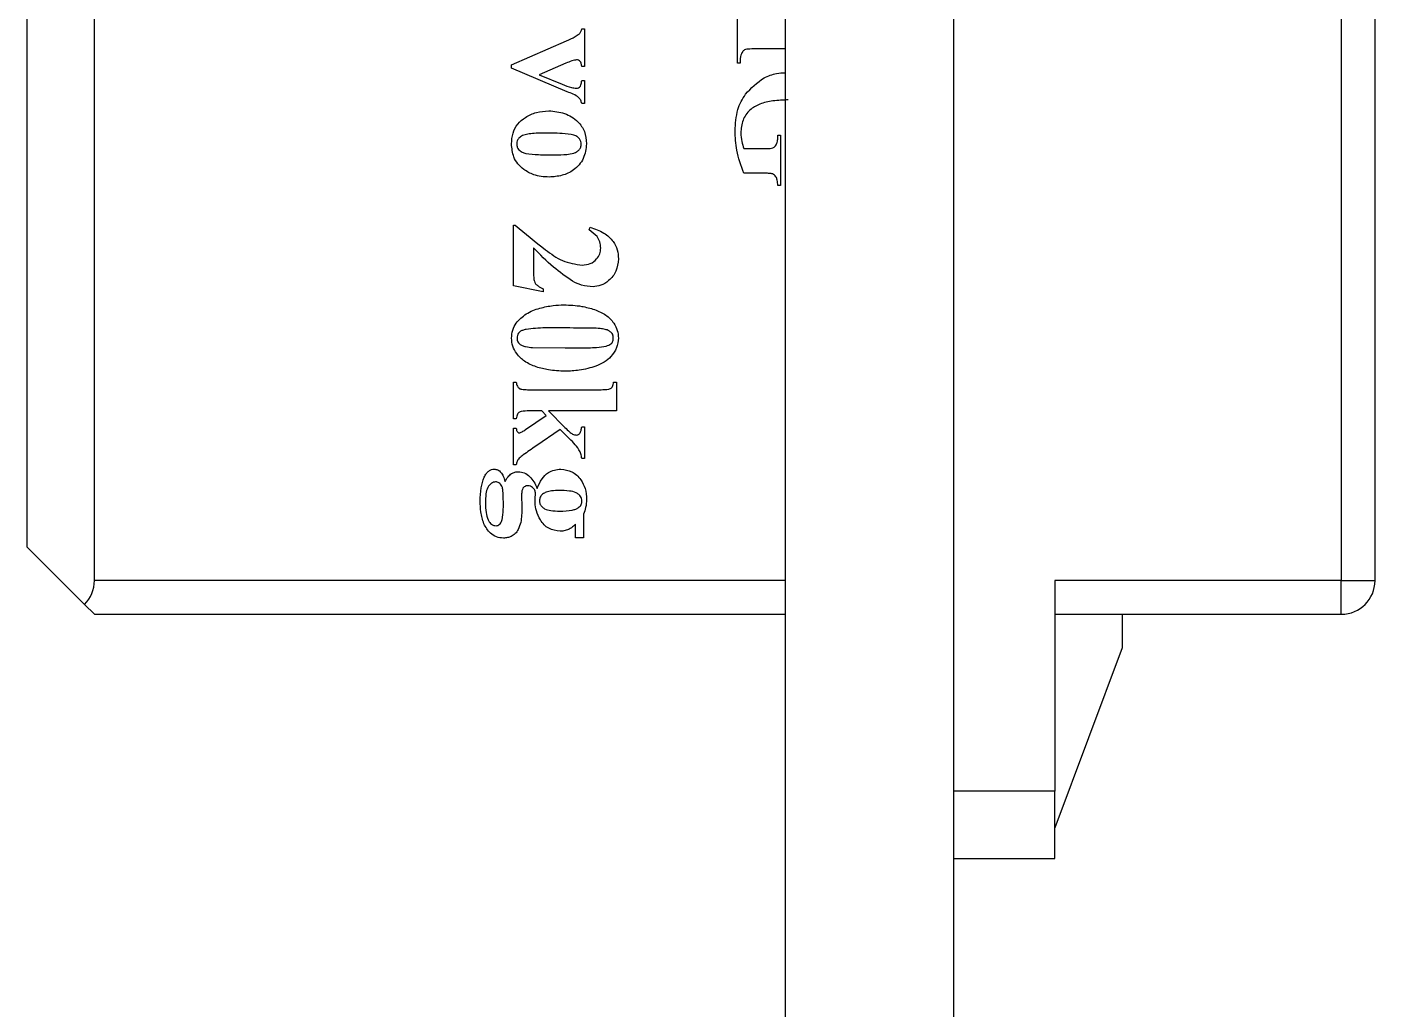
# Model space of a CAD drawing. Header units: inches. Extents: x 0.1 to 23.3, y 0.1 to 16.5.
# Drawn here: x 12.7124 to 13.1061, y 12.4591 to 12.7459 of the extents above; entities that cross this region are included whole.
import ezdxf

# ---------------------------------------------------------------- set-up
doc = ezdxf.new("R2010")
doc.units = ezdxf.units.IN
doc.header["$MEASUREMENT"] = 0

msp = doc.modelspace()

# ---------------------------------------------------------------- linework, layer by layer
at = {"color": 7, "linetype": 'Continuous', "lineweight": 25}
for p, q in [((12.93387, 13.82143), (12.93387, 11.95382)), ((12.98309, 11.95382), (12.98309, 13.82143)), ((12.7321, 12.58423), (12.7321, 12.95825)), ((13.09627, 12.95825), (13.09627, 12.58423)), ((13.10612, 12.58423), (13.10612, 12.95825)), ((12.71242, 12.9484), (12.71242, 12.59407)), ((12.91991, 12.73528), (12.91991, 12.75093)), ((12.87443, 12.74533), (12.87524, 12.74533)), ((12.87524, 12.74533), (12.87524, 12.73435)), ((12.85393, 12.73486), (12.86997, 12.74185)), ((12.92072, 12.73626), (12.92072, 12.73528)), ((12.93387, 12.7395), (12.92504, 12.7395)), ((12.85393, 12.73383), (12.85393, 12.73486)), ((12.87019, 12.72696), (12.85393, 12.73383)), ((12.86982, 12.7353), (12.86205, 12.73189)), ((12.87524, 12.73435), (12.87443, 12.73435)), ((12.92072, 12.73528), (12.91991, 12.73528)), ((12.86205, 12.73189), (12.86877, 12.72917)), ((12.87443, 12.73028), (12.87524, 12.73028)), ((12.87524, 12.73028), (12.87524, 12.72351)), ((12.87524, 12.72351), (12.87443, 12.72351)), ((12.93171, 12.71426), (12.93252, 12.71426)), ((12.93171, 12.71348), (12.93171, 12.71426)), ((12.93252, 12.71426), (12.93252, 12.69964)), ((12.9218, 12.71039), (12.92805, 12.71039)), ((12.92805, 12.70317), (12.9218, 12.70317)), ((12.93252, 12.69964), (12.93171, 12.69964)), ((12.85454, 12.68797), (12.85503, 12.68797)), ((12.85454, 12.67029), (12.85454, 12.68797)), ((12.87656, 12.68662), (12.87686, 12.68743)), ((12.86035, 12.6814), (12.86035, 12.67492)), ((12.86322, 12.66859), (12.85454, 12.67029)), ((12.86322, 12.6694), (12.86322, 12.66859)), ((12.86008, 12.65228), (12.8696, 12.65219)), ((12.85454, 12.6422), (12.85533, 12.6422)), ((12.85454, 12.63151), (12.85454, 12.6422)), ((12.88375, 12.6422), (12.88456, 12.6422)), ((12.88456, 12.6422), (12.88456, 12.63377)), ((12.85903, 12.63997), (12.88007, 12.63997)), ((12.85533, 12.63151), (12.85454, 12.63151)), ((12.85805, 12.62832), (12.86406, 12.63244)), ((12.86276, 12.63377), (12.85903, 12.63377)), ((12.86406, 12.63244), (12.86276, 12.63377)), ((12.86477, 12.63377), (12.86953, 12.62893)), ((12.88456, 12.63377), (12.86477, 12.63377)), ((12.85454, 12.62876), (12.85533, 12.62876)), ((12.85454, 12.61807), (12.85454, 12.62876)), ((12.86815, 12.62832), (12.86104, 12.62347)), ((12.87038, 12.62607), (12.86815, 12.62832)), ((12.87443, 12.62913), (12.87524, 12.62913)), ((12.87524, 12.62913), (12.87524, 12.61986)), ((12.87524, 12.61986), (12.87443, 12.61986)), ((12.85533, 12.61807), (12.85454, 12.61807)), ((12.85687, 12.60934), (12.85692, 12.60551)), ((12.87499, 12.60367), (12.87499, 12.59668)), ((12.87257, 12.59668), (12.87257, 12.60066)), ((12.87499, 12.59668), (12.87257, 12.59668)), ((12.72922, 12.57727), (12.71242, 12.59407)), ((13.09627, 12.58423), (13.01261, 12.58423)), ((13.01261, 12.58423), (13.01261, 12.52271)), ((13.09627, 12.57439), (13.09627, 12.58423)), ((13.09627, 12.58423), (13.10612, 12.58423)), ((12.72922, 12.57727), (12.7321, 12.57439)), ((12.7321, 12.57439), (12.93387, 12.57439)), ((13.01261, 12.57439), (13.09627, 12.57439)), ((13.0323, 12.57439), (13.0323, 12.56454)), ((13.0323, 12.56454), (13.01261, 12.51206)), ((13.01261, 12.52271), (12.98309, 12.52271)), ((13.01261, 12.50303), (13.01261, 12.52271)), ((12.98309, 12.50303), (13.01261, 12.50303))]:
    msp.add_line(p, q, dxfattribs=at)
at = {"color": 8, "linetype": 'Continuous', "lineweight": 25}
msp.add_line((12.93387, 12.58423), (12.7321, 12.58423), dxfattribs=at)
at = {"color": 7, "linetype": 'Continuous', "lineweight": 25}
for centre, start in [((12.72226, 12.58423), 315), ((13.09627, 12.58423), 270)]:
    msp.add_arc(centre, 0.00984, start, 0, dxfattribs=at)
for points, knots in [([(12.87365, 12.74384), (12.87385, 12.74407), (12.87423, 12.7445), (12.87437, 12.74507), (12.87443, 12.74533)], [0, 0, 0, 0, 0.5257048, 1, 1, 1, 1]), ([(12.86997, 12.74185), (12.87085, 12.74223), (12.87215, 12.74278), (12.87329, 12.74359), (12.87365, 12.74384)], [0, 0, 0, 0, 0.686869, 1, 1, 1, 1]), ([(12.87291, 12.73628), (12.87272, 12.73626), (12.87225, 12.73622), (12.87121, 12.73588), (12.87039, 12.73554), (12.86982, 12.7353)], [0, 0, 0, 0, 0.1792512, 0.4354469, 1, 1, 1, 1]), ([(12.87406, 12.73575), (12.87387, 12.73592), (12.87354, 12.73622), (12.8731, 12.73627), (12.87291, 12.73628)], [0, 0, 0, 0, 0.570766, 1, 1, 1, 1]), ([(12.92504, 12.7395), (12.92439, 12.73949), (12.92345, 12.73947), (12.92234, 12.73937), (12.92178, 12.73906), (12.92138, 12.73865), (12.921, 12.73805), (12.92076, 12.73722), (12.92073, 12.7366), (12.92072, 12.73626)], [0, 0, 0, 0, 0.304848, 0.440986, 0.515459, 0.596971, 0.710376, 0.84264, 1, 1, 1, 1]), ([(12.87443, 12.73435), (12.87442, 12.73467), (12.8744, 12.73508), (12.87423, 12.73555), (12.87411, 12.73568), (12.87406, 12.73575)], [0, 0, 0, 0, 0.646345, 0.836163, 1, 1, 1, 1]), ([(12.92768, 12.73106), (12.92888, 12.73157), (12.93087, 12.7324), (12.93302, 12.7325), (12.93387, 12.73254)], [0, 0, 0, 0, 0.603047, 1, 1, 1, 1]), ([(12.86877, 12.72917), (12.86965, 12.7288), (12.87096, 12.72825), (12.87237, 12.72806), (12.87284, 12.728)], [0, 0, 0, 0, 0.670991, 1, 1, 1, 1]), ([(12.87284, 12.728), (12.87308, 12.72802), (12.87355, 12.72808), (12.87411, 12.72861), (12.87437, 12.72938), (12.87441, 12.72995), (12.87443, 12.73028)], [0, 0, 0, 0, 0.226439, 0.453882, 0.685859, 1, 1, 1, 1]), ([(12.91922, 12.71561), (12.91934, 12.71769), (12.91956, 12.72145), (12.92241, 12.72713), (12.92573, 12.7296), (12.92768, 12.73106)], [0, 0, 0, 0, 0.336343, 0.607941, 1, 1, 1, 1]), ([(12.87443, 12.72351), (12.87436, 12.72385), (12.87423, 12.72452), (12.87292, 12.726), (12.87139, 12.72654), (12.87019, 12.72696)], [0, 0, 0, 0, 0.17787, 0.34844, 1, 1, 1, 1]), ([(12.93477, 12.72461), (12.93327, 12.72455), (12.93044, 12.72445), (12.92658, 12.72356), (12.92333, 12.7218), (12.92122, 12.7187), (12.921, 12.71622), (12.92089, 12.71495)], [0, 0, 0, 0, 0.2355535, 0.4416805, 0.6157132, 0.8019711, 1, 1, 1, 1]), ([(12.85393, 12.71173), (12.854, 12.71281), (12.85414, 12.71487), (12.85562, 12.71765), (12.85807, 12.71968), (12.86118, 12.72116), (12.86358, 12.72133), (12.86479, 12.72142)], [0, 0, 0, 0, 0.197447, 0.377054, 0.561169, 0.776946, 1, 1, 1, 1]), ([(12.86479, 12.72142), (12.86636, 12.72127), (12.86947, 12.72097), (12.87319, 12.71867), (12.87554, 12.7154), (12.87575, 12.71301), (12.87585, 12.71178)], [0, 0, 0, 0, 0.287239, 0.567143, 0.777212, 1, 1, 1, 1]), ([(12.85866, 12.7146), (12.85814, 12.7145), (12.85718, 12.71431), (12.85613, 12.71354), (12.85554, 12.71266), (12.85548, 12.71207), (12.85545, 12.71178)], [0, 0, 0, 0, 0.339901, 0.621949, 0.815404, 1, 1, 1, 1]), ([(12.86308, 12.71492), (12.86223, 12.71491), (12.86075, 12.71488), (12.85928, 12.71469), (12.85866, 12.7146)], [0, 0, 0, 0, 0.574953, 1, 1, 1, 1]), ([(12.87428, 12.71169), (12.87426, 12.71196), (12.87422, 12.71249), (12.87383, 12.71323), (12.87317, 12.71391), (12.87142, 12.7146), (12.86799, 12.71486), (12.86495, 12.7149), (12.86308, 12.71492)], [0, 0, 0, 0, 0.063517, 0.125708, 0.193372, 0.282051, 0.558137, 1, 1, 1, 1]), ([(12.9218, 12.70317), (12.92097, 12.70539), (12.91948, 12.70941), (12.9193, 12.71369), (12.91922, 12.71561)], [0, 0, 0, 0, 0.551877, 1, 1, 1, 1]), ([(12.92089, 12.71495), (12.92095, 12.7141), (12.92106, 12.71254), (12.92157, 12.71107), (12.9218, 12.71039)], [0, 0, 0, 0, 0.5398847, 1, 1, 1, 1]), ([(12.92805, 12.71039), (12.92851, 12.71039), (12.92926, 12.71041), (12.93017, 12.71051), (12.93069, 12.71083), (12.93116, 12.71135), (12.93163, 12.71223), (12.93168, 12.71304), (12.93171, 12.71348)], [0, 0, 0, 0, 0.247445, 0.399796, 0.479503, 0.570182, 0.768592, 1, 1, 1, 1]), ([(12.85751, 12.70428), (12.8569, 12.7048), (12.85571, 12.70584), (12.85423, 12.70837), (12.85404, 12.71044), (12.85393, 12.71173)], [0, 0, 0, 0, 0.2805361, 0.550254, 1, 1, 1, 1]), ([(12.85545, 12.71178), (12.85547, 12.71143), (12.85551, 12.71083), (12.85586, 12.71034), (12.85601, 12.71014)], [0, 0, 0, 0, 0.580534, 1, 1, 1, 1]), ([(12.85601, 12.71014), (12.85633, 12.70985), (12.85694, 12.70929), (12.85773, 12.70909), (12.8581, 12.70899)], [0, 0, 0, 0, 0.531877, 1, 1, 1, 1]), ([(12.8581, 12.70899), (12.85933, 12.70885), (12.86216, 12.70853), (12.865, 12.70854), (12.86661, 12.70855)], [0, 0, 0, 0, 0.436824, 1, 1, 1, 1]), ([(12.87585, 12.71178), (12.87566, 12.71031), (12.87527, 12.70735), (12.87238, 12.70404), (12.86869, 12.70234), (12.86618, 12.70214), (12.86489, 12.70205)], [0, 0, 0, 0, 0.2682715, 0.5396751, 0.7645121, 1, 1, 1, 1]), ([(12.86661, 12.70855), (12.86776, 12.70855), (12.86961, 12.70857), (12.87181, 12.70891), (12.8731, 12.70947), (12.87359, 12.70996), (12.87382, 12.71019)], [0, 0, 0, 0, 0.456429, 0.727263, 0.874552, 1, 1, 1, 1]), ([(12.87382, 12.71019), (12.87397, 12.71044), (12.87425, 12.7109), (12.87427, 12.71143), (12.87428, 12.71169)], [0, 0, 0, 0, 0.532969, 1, 1, 1, 1]), ([(12.86489, 12.70205), (12.86335, 12.70214), (12.86069, 12.7023), (12.85845, 12.7037), (12.85751, 12.70428)], [0, 0, 0, 0, 0.581388, 1, 1, 1, 1]), ([(12.93011, 12.70298), (12.93, 12.70301), (12.92973, 12.7031), (12.92903, 12.70316), (12.92846, 12.70317), (12.92805, 12.70317)], [0, 0, 0, 0, 0.165023, 0.418057, 1, 1, 1, 1]), ([(12.93171, 12.69964), (12.93166, 12.70016), (12.93159, 12.70101), (12.93126, 12.70205), (12.93073, 12.70265), (12.93032, 12.70286), (12.93011, 12.70298)], [0, 0, 0, 0, 0.39923, 0.650801, 0.817631, 1, 1, 1, 1]), ([(12.85503, 12.68797), (12.85794, 12.68557), (12.86235, 12.68194), (12.86866, 12.67723), (12.87261, 12.67664), (12.87458, 12.67634)], [0, 0, 0, 0, 0.4909246, 0.7454445, 1, 1, 1, 1]), ([(12.87997, 12.68132), (12.87993, 12.68193), (12.87983, 12.68312), (12.87877, 12.68514), (12.87742, 12.68604), (12.87656, 12.68662)], [0, 0, 0, 0, 0.273946, 0.538306, 1, 1, 1, 1]), ([(12.87686, 12.68743), (12.87827, 12.68695), (12.88084, 12.68608), (12.88354, 12.68359), (12.88496, 12.68086), (12.8851, 12.67906), (12.88517, 12.67816)], [0, 0, 0, 0, 0.3287051, 0.6012239, 0.7985869, 1, 1, 1, 1]), ([(12.87176, 12.67163), (12.86985, 12.67297), (12.86574, 12.67586), (12.86223, 12.67946), (12.86035, 12.6814)], [0, 0, 0, 0, 0.462926, 1, 1, 1, 1]), ([(12.87458, 12.67634), (12.87539, 12.67642), (12.87697, 12.67657), (12.87875, 12.67793), (12.87981, 12.67958), (12.87992, 12.68074), (12.87997, 12.68132)], [0, 0, 0, 0, 0.295104, 0.57626, 0.786716, 1, 1, 1, 1]), ([(12.88517, 12.67816), (12.88503, 12.67694), (12.88475, 12.67453), (12.88262, 12.67186), (12.88016, 12.67034), (12.8785, 12.6701), (12.87774, 12.66999)], [0, 0, 0, 0, 0.299465, 0.588902, 0.81161, 1, 1, 1, 1]), ([(12.86035, 12.67492), (12.86036, 12.6742), (12.86036, 12.6731), (12.86051, 12.67173), (12.86094, 12.67083), (12.86186, 12.67006), (12.86269, 12.66966), (12.86322, 12.6694)], [0, 0, 0, 0, 0.31624, 0.48371, 0.597064, 0.741237, 1, 1, 1, 1]), ([(12.87774, 12.66999), (12.87661, 12.67009), (12.87451, 12.67028), (12.87263, 12.67121), (12.87176, 12.67163)], [0, 0, 0, 0, 0.538377, 1, 1, 1, 1]), ([(12.85393, 12.65506), (12.85399, 12.65584), (12.85412, 12.65739), (12.85548, 12.65999), (12.85714, 12.66128), (12.85819, 12.66209)], [0, 0, 0, 0, 0.27263, 0.539811, 1, 1, 1, 1]), ([(12.85819, 12.66209), (12.85885, 12.66245), (12.86012, 12.66315), (12.86151, 12.66358), (12.86219, 12.66379)], [0, 0, 0, 0, 0.512268, 1, 1, 1, 1]), ([(12.86219, 12.66379), (12.86348, 12.66409), (12.86579, 12.66464), (12.86816, 12.66471), (12.86921, 12.66474)], [0, 0, 0, 0, 0.557464, 1, 1, 1, 1]), ([(12.86921, 12.66474), (12.87096, 12.66468), (12.87401, 12.66457), (12.87694, 12.66373), (12.87818, 12.66337)], [0, 0, 0, 0, 0.574922, 1, 1, 1, 1]), ([(12.87818, 12.66337), (12.87933, 12.6629), (12.88151, 12.66202), (12.8837, 12.65971), (12.88496, 12.65735), (12.8851, 12.65581), (12.88517, 12.65506)], [0, 0, 0, 0, 0.317893, 0.602629, 0.806231, 1, 1, 1, 1]), ([(12.85817, 12.65758), (12.85782, 12.6575), (12.85721, 12.65734), (12.85644, 12.65699), (12.8559, 12.65647), (12.85559, 12.65578), (12.85556, 12.65526), (12.85555, 12.65498)], [0, 0, 0, 0, 0.261046, 0.462346, 0.617822, 0.796625, 1, 1, 1, 1]), ([(12.86673, 12.65802), (12.86478, 12.65803), (12.86192, 12.65805), (12.85908, 12.65769), (12.85817, 12.65758)], [0, 0, 0, 0, 0.679461, 1, 1, 1, 1]), ([(12.88311, 12.65662), (12.88288, 12.65682), (12.88235, 12.65727), (12.88118, 12.65763), (12.87876, 12.65796), (12.87388, 12.65797), (12.86953, 12.658), (12.86673, 12.65802)], [0, 0, 0, 0, 0.0549732, 0.1234012, 0.2162925, 0.4950481, 1, 1, 1, 1]), ([(12.86116, 12.64662), (12.85998, 12.64708), (12.85777, 12.64795), (12.85554, 12.65025), (12.85415, 12.65262), (12.854, 12.65425), (12.85393, 12.65506)], [0, 0, 0, 0, 0.31862, 0.592578, 0.796831, 1, 1, 1, 1]), ([(12.85555, 12.65498), (12.85556, 12.65479), (12.85557, 12.65443), (12.85577, 12.65382), (12.85607, 12.65352), (12.85626, 12.65334)], [0, 0, 0, 0, 0.311448, 0.588789, 1, 1, 1, 1]), ([(12.88517, 12.65506), (12.88506, 12.65409), (12.88482, 12.6521), (12.88315, 12.64971), (12.88104, 12.64787), (12.87943, 12.64719), (12.8786, 12.64684)], [0, 0, 0, 0, 0.256406, 0.532027, 0.759266, 1, 1, 1, 1]), ([(12.88294, 12.65334), (12.88306, 12.65345), (12.88332, 12.65368), (12.8836, 12.6543), (12.88363, 12.6548), (12.88365, 12.65513)], [0, 0, 0, 0, 0.248774, 0.511501, 1, 1, 1, 1]), ([(12.88365, 12.65513), (12.88363, 12.65546), (12.8836, 12.65601), (12.88325, 12.65645), (12.88311, 12.65662)], [0, 0, 0, 0, 0.588695, 1, 1, 1, 1]), ([(12.85626, 12.65334), (12.85652, 12.65317), (12.85708, 12.65282), (12.85837, 12.65243), (12.8594, 12.65234), (12.86008, 12.65228)], [0, 0, 0, 0, 0.22821, 0.492646, 1, 1, 1, 1]), ([(12.8696, 12.65219), (12.87185, 12.65218), (12.87491, 12.65216), (12.87797, 12.65226), (12.87877, 12.65228)], [0, 0, 0, 0, 0.736491, 1, 1, 1, 1]), ([(12.87877, 12.65228), (12.87973, 12.65238), (12.88095, 12.65249), (12.88234, 12.65295), (12.88275, 12.65322), (12.88294, 12.65334)], [0, 0, 0, 0, 0.659359, 0.847115, 1, 1, 1, 1]), ([(12.86955, 12.64537), (12.86792, 12.64543), (12.86508, 12.64553), (12.86234, 12.64629), (12.86116, 12.64662)], [0, 0, 0, 0, 0.571125, 1, 1, 1, 1]), ([(12.8786, 12.64684), (12.87699, 12.64637), (12.87403, 12.6455), (12.87095, 12.64541), (12.86955, 12.64537)], [0, 0, 0, 0, 0.5458486, 1, 1, 1, 1]), ([(12.85533, 12.6422), (12.85538, 12.64177), (12.85548, 12.64105), (12.85597, 12.64054), (12.85616, 12.64034)], [0, 0, 0, 0, 0.612358, 1, 1, 1, 1]), ([(12.88007, 12.63997), (12.88083, 12.63998), (12.88176, 12.63999), (12.88279, 12.64025), (12.88318, 12.64052), (12.88345, 12.64094), (12.88365, 12.64152), (12.88371, 12.64196), (12.88375, 12.6422)], [0, 0, 0, 0, 0.453498, 0.559273, 0.634784, 0.732075, 0.852115, 1, 1, 1, 1]), ([(12.85616, 12.64034), (12.85622, 12.6403), (12.85638, 12.64021), (12.85677, 12.64011), (12.85765, 12.63998), (12.85845, 12.63998), (12.85903, 12.63997)], [0, 0, 0, 0, 0.077689, 0.182578, 0.407432, 1, 1, 1, 1]), ([(12.85903, 12.63377), (12.85826, 12.63376), (12.85732, 12.63375), (12.85627, 12.63348), (12.85588, 12.6332), (12.85561, 12.63278), (12.85542, 12.6322), (12.85536, 12.63175), (12.85533, 12.63151)], [0, 0, 0, 0, 0.454358, 0.560822, 0.637186, 0.734571, 0.853722, 1, 1, 1, 1]), ([(12.85533, 12.62876), (12.85533, 12.6286), (12.85534, 12.62831), (12.85545, 12.62792), (12.85563, 12.62767), (12.85581, 12.6275), (12.85598, 12.62741), (12.8561, 12.6274), (12.85616, 12.62739)], [0, 0, 0, 0, 0.271163, 0.491027, 0.674462, 0.796486, 0.902227, 1, 1, 1, 1]), ([(12.85616, 12.62739), (12.85628, 12.62741), (12.85658, 12.62746), (12.85721, 12.62778), (12.85771, 12.6281), (12.85805, 12.62832)], [0, 0, 0, 0, 0.171029, 0.423977, 1, 1, 1, 1]), ([(12.86953, 12.62893), (12.86997, 12.62849), (12.87066, 12.62779), (12.8716, 12.62706), (12.8723, 12.62677), (12.87268, 12.62674), (12.87286, 12.62673)], [0, 0, 0, 0, 0.4605052, 0.7212784, 0.8660847, 1, 1, 1, 1]), ([(12.87443, 12.61986), (12.87438, 12.62033), (12.87428, 12.62124), (12.8731, 12.62353), (12.87158, 12.62495), (12.87038, 12.62607)], [0, 0, 0, 0, 0.184361, 0.359813, 1, 1, 1, 1]), ([(12.87286, 12.62673), (12.873, 12.62674), (12.87328, 12.62677), (12.87367, 12.62699), (12.87404, 12.62741), (12.87429, 12.62816), (12.87438, 12.62877), (12.87443, 12.62913)], [0, 0, 0, 0, 0.132834, 0.26475, 0.412507, 0.655092, 1, 1, 1, 1]), ([(12.86104, 12.62347), (12.8598, 12.62264), (12.85812, 12.62154), (12.85656, 12.62028), (12.85616, 12.61996)], [0, 0, 0, 0, 0.743305, 1, 1, 1, 1]), ([(12.85616, 12.61996), (12.85592, 12.61965), (12.85547, 12.6191), (12.85537, 12.61839), (12.85533, 12.61807)], [0, 0, 0, 0, 0.543798, 1, 1, 1, 1]), ([(12.84478, 12.60738), (12.84483, 12.60869), (12.84493, 12.61109), (12.8456, 12.61386), (12.8465, 12.61549), (12.84725, 12.61621), (12.84803, 12.61668), (12.84859, 12.61674), (12.84885, 12.61677)], [0, 0, 0, 0, 0.353999, 0.649627, 0.759941, 0.850952, 0.928717, 1, 1, 1, 1]), ([(12.84885, 12.61677), (12.84922, 12.61672), (12.84998, 12.61662), (12.85093, 12.61584), (12.8516, 12.61463), (12.85188, 12.6137), (12.85204, 12.61316)], [0, 0, 0, 0, 0.210251, 0.438964, 0.678337, 1, 1, 1, 1]), ([(12.85204, 12.61316), (12.8523, 12.61364), (12.85279, 12.61454), (12.85382, 12.61547), (12.8549, 12.61596), (12.85561, 12.61601), (12.85596, 12.61603)], [0, 0, 0, 0, 0.317991, 0.591007, 0.792511, 1, 1, 1, 1]), ([(12.85596, 12.61603), (12.85654, 12.61596), (12.85778, 12.61579), (12.85932, 12.61464), (12.86056, 12.61305), (12.86113, 12.61182), (12.86143, 12.61115)], [0, 0, 0, 0, 0.22406, 0.477874, 0.715637, 1, 1, 1, 1]), ([(12.86143, 12.61115), (12.86184, 12.61213), (12.86258, 12.61391), (12.86446, 12.61572), (12.86644, 12.61663), (12.86772, 12.61672), (12.86837, 12.61677)], [0, 0, 0, 0, 0.329571, 0.599339, 0.796677, 1, 1, 1, 1]), ([(12.86837, 12.61677), (12.86947, 12.61661), (12.87174, 12.61629), (12.87418, 12.61393), (12.87565, 12.61104), (12.87578, 12.60899), (12.87585, 12.60792)], [0, 0, 0, 0, 0.25283, 0.525018, 0.751655, 1, 1, 1, 1]), ([(12.84927, 12.61304), (12.84906, 12.61302), (12.84863, 12.61298), (12.84802, 12.61264), (12.84747, 12.61211), (12.84678, 12.61113), (12.84636, 12.60929), (12.84632, 12.60775), (12.8463, 12.60684)], [0, 0, 0, 0, 0.082507, 0.169545, 0.268715, 0.386043, 0.638646, 1, 1, 1, 1]), ([(12.85113, 12.61179), (12.851, 12.612), (12.85076, 12.6124), (12.85027, 12.6128), (12.84976, 12.61301), (12.84943, 12.61303), (12.84927, 12.61304)], [0, 0, 0, 0, 0.311837, 0.584744, 0.789053, 1, 1, 1, 1]), ([(12.8515, 12.6088), (12.85149, 12.60948), (12.85147, 12.61035), (12.8513, 12.61136), (12.85118, 12.61166), (12.85113, 12.61179)], [0, 0, 0, 0, 0.677418, 0.860576, 1, 1, 1, 1]), ([(12.85869, 12.61194), (12.8585, 12.61192), (12.85813, 12.61189), (12.85763, 12.61161), (12.85719, 12.61113), (12.85691, 12.61033), (12.85688, 12.60969), (12.85687, 12.60934)], [0, 0, 0, 0, 0.155654, 0.306588, 0.470114, 0.701011, 1, 1, 1, 1]), ([(12.86092, 12.60958), (12.86088, 12.60994), (12.86081, 12.61063), (12.86019, 12.6114), (12.85946, 12.61187), (12.85894, 12.61191), (12.85869, 12.61194)], [0, 0, 0, 0, 0.290781, 0.574533, 0.787519, 1, 1, 1, 1]), ([(12.86783, 12.61054), (12.86711, 12.61052), (12.86583, 12.61049), (12.86416, 12.61018), (12.86301, 12.60953), (12.86222, 12.60866), (12.86212, 12.60794), (12.86207, 12.6076)], [0, 0, 0, 0, 0.3051032, 0.5342997, 0.7008878, 0.8573738, 1, 1, 1, 1]), ([(12.87448, 12.6075), (12.87446, 12.60773), (12.87442, 12.60819), (12.87409, 12.60884), (12.87355, 12.60942), (12.87252, 12.61011), (12.87052, 12.61048), (12.86884, 12.61052), (12.86783, 12.61054)], [0, 0, 0, 0, 0.085404, 0.171055, 0.264668, 0.373889, 0.624983, 1, 1, 1, 1]), ([(12.84586, 12.60083), (12.84551, 12.60197), (12.84486, 12.60411), (12.84481, 12.60634), (12.84478, 12.60738)], [0, 0, 0, 0, 0.534789, 1, 1, 1, 1]), ([(12.8463, 12.60684), (12.84633, 12.60591), (12.84638, 12.60427), (12.84689, 12.60236), (12.84752, 12.60124), (12.84806, 12.60066), (12.84871, 12.6003), (12.84918, 12.60026), (12.84941, 12.60024)], [0, 0, 0, 0, 0.3456794, 0.6179471, 0.7292854, 0.8248724, 0.9119782, 1, 1, 1, 1]), ([(12.85035, 12.60058), (12.8505, 12.60075), (12.85083, 12.60111), (12.85115, 12.60185), (12.85165, 12.6044), (12.85157, 12.60676), (12.8515, 12.6088)], [0, 0, 0, 0, 0.080594, 0.17103, 0.281876, 1, 1, 1, 1]), ([(12.86079, 12.60694), (12.8608, 12.60704), (12.86081, 12.60734), (12.86085, 12.60823), (12.86089, 12.609), (12.86092, 12.60958)], [0, 0, 0, 0, 0.122215, 0.340922, 1, 1, 1, 1]), ([(12.8681, 12.59862), (12.86694, 12.59879), (12.86461, 12.59912), (12.86233, 12.6017), (12.86111, 12.60437), (12.86089, 12.60613), (12.86079, 12.60694)], [0, 0, 0, 0, 0.280934, 0.563966, 0.801992, 1, 1, 1, 1]), ([(12.86207, 12.6076), (12.8621, 12.60728), (12.86216, 12.60664), (12.86274, 12.60579), (12.86378, 12.60498), (12.86565, 12.60457), (12.86714, 12.60453), (12.86803, 12.60451)], [0, 0, 0, 0, 0.125889, 0.252902, 0.399096, 0.644141, 1, 1, 1, 1]), ([(12.87343, 12.60551), (12.8736, 12.60565), (12.87395, 12.60591), (12.87439, 12.60658), (12.87445, 12.60715), (12.87448, 12.6075)], [0, 0, 0, 0, 0.284814, 0.553767, 1, 1, 1, 1]), ([(12.87585, 12.60792), (12.8758, 12.60713), (12.87571, 12.60567), (12.87522, 12.6043), (12.87499, 12.60367)], [0, 0, 0, 0, 0.543094, 1, 1, 1, 1]), ([(12.85692, 12.60551), (12.85693, 12.60406), (12.85694, 12.60187), (12.85617, 12.59983), (12.85591, 12.59914)], [0, 0, 0, 0, 0.6609504, 1, 1, 1, 1]), ([(12.86803, 12.60451), (12.86925, 12.60454), (12.87082, 12.60458), (12.87263, 12.60506), (12.87318, 12.60537), (12.87343, 12.60551)], [0, 0, 0, 0, 0.6581231, 0.8460901, 1, 1, 1, 1]), ([(12.85155, 12.59663), (12.85087, 12.5967), (12.84949, 12.59685), (12.84729, 12.59822), (12.8464, 12.59983), (12.84586, 12.60083)], [0, 0, 0, 0, 0.272733, 0.550867, 1, 1, 1, 1]), ([(12.84941, 12.60024), (12.84961, 12.60026), (12.84996, 12.60028), (12.85023, 12.60049), (12.85035, 12.60058)], [0, 0, 0, 0, 0.573414, 1, 1, 1, 1]), ([(12.85591, 12.59914), (12.85563, 12.59871), (12.85509, 12.59789), (12.85395, 12.59711), (12.85275, 12.5967), (12.85196, 12.59666), (12.85155, 12.59663)], [0, 0, 0, 0, 0.286284, 0.553311, 0.767819, 1, 1, 1, 1]), ([(12.8706, 12.59916), (12.87015, 12.59899), (12.86934, 12.59868), (12.86848, 12.59864), (12.8681, 12.59862)], [0, 0, 0, 0, 0.56103, 1, 1, 1, 1]), ([(12.87257, 12.60066), (12.8722, 12.6003), (12.8716, 12.59972), (12.87088, 12.59932), (12.8706, 12.59916)], [0, 0, 0, 0, 0.614874, 1, 1, 1, 1])]:
    msp.add_open_spline(points, degree=3, knots=knots, dxfattribs=at)

doc.saveas('drawing.dxf')
